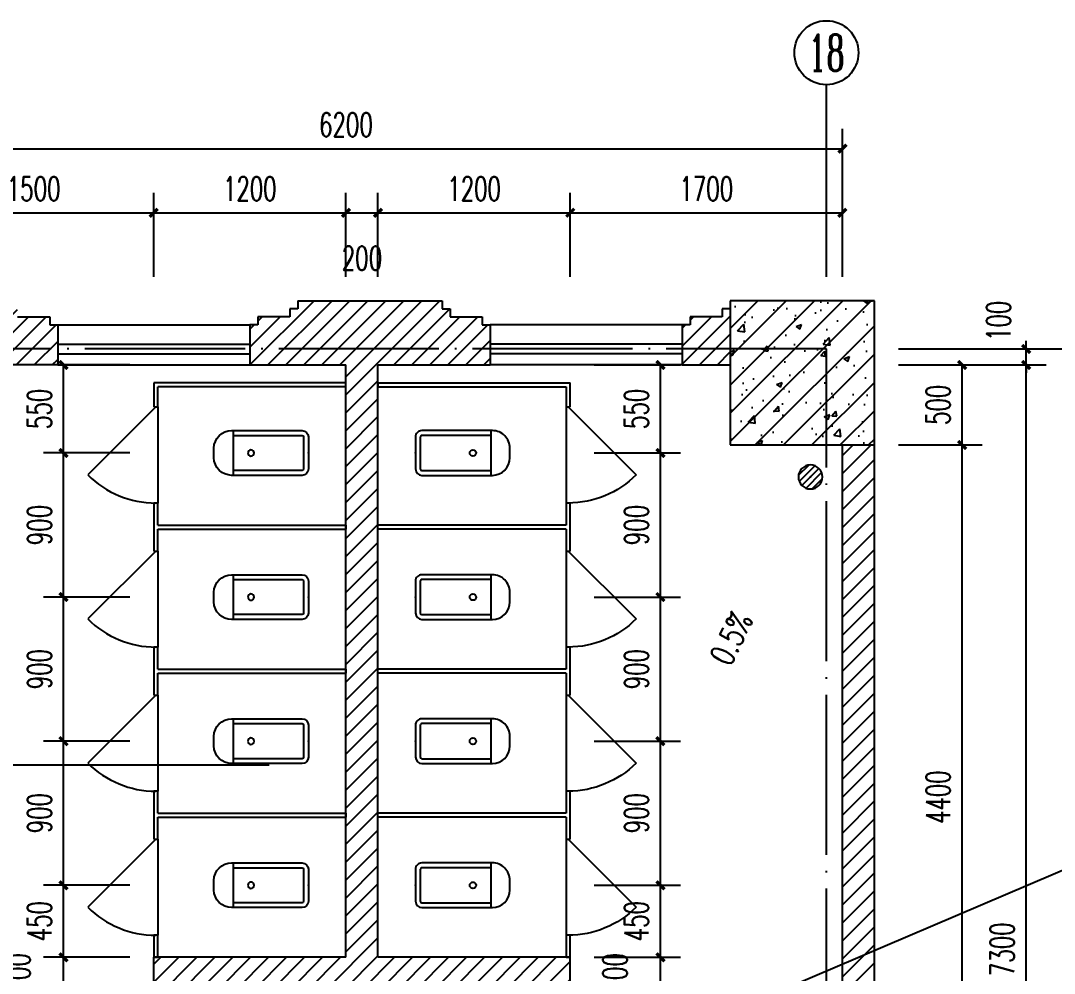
# Model space of a CAD drawing. Extents: x 307762 to 522490, y -326758 to -245675.
# Drawn here: x 342454 to 348908, y -315106 to -309156 of the extents above; entities that cross this region are included whole.
import ezdxf
from ezdxf.enums import TextEntityAlignment as Align

# ---------------------------------------------------------------- set-up
doc = ezdxf.new("R2010")
doc.units = 0
doc.header["$LTSCALE"] = 1000
doc.header["$MEASUREMENT"] = 0
doc.linetypes.add('DOTE', pattern=[2.42, 2, -0.2, 0.02, -0.2])
doc.layers.get('0').update_dxf_attribs({"linetype": 'CONTINUOUS'})
doc.layers.get('Defpoints').update_dxf_attribs({"color": 6, "linetype": 'CONTINUOUS'})
for name, color, linetype in [('A-卫生间', 173, 'CONTINUOUS'), ('A-墙线', 2, 'CONTINUOUS'), ('A-外窗', 145, 'CONTINUOUS'), ('A-洁具', 204, 'CONTINUOUS'), ('A-门', 167, 'CONTINUOUS'), ('AXIS', 3, 'CONTINUOUS'), ('AXIS_TEXT', 7, 'CONTINUOUS'), ('COLUMN', 2, 'CONTINUOUS'), ('DIM_IDEN', 3, 'CONTINUOUS'), ('DIM_SYMB', 3, 'CONTINUOUS'), ('DOTE', 1, 'DOTE'), ('FUR', 173, 'CONTINUOUS'), ('PUB_DIM', 3, 'CONTINUOUS'), ('PUB_HATCH', 250, 'CONTINUOUS'), ('PUB_TEXT', 7, 'CONTINUOUS')]:
    doc.layers.add(name, color=color, linetype=linetype)
doc.styles.add('_TCH_AXIS', font='COMPLEX', dxfattribs={"bigfont": 'GBCBIG'})
doc.styles.add('_TCH_DIM', font='SIMPLEX', dxfattribs={"bigfont": 'GBCBIG'})
doc.styles.add('COMPLEX', font='COMPLEX')
doc.styles.add('DIM_FONT', font='SIMPLEX.shx', dxfattribs={"width": 0.65})
doc.dimstyles.new('DIMN50', dxfattribs={"dimscale": 0.5, "dimtxt": 300, "dimasz": 100, "dimexe": 250, "dimexo": 300, "dimgap": 150, "dimtad": 1, "dimdec": 0, "dimzin": 0, "dimdsep": 46, "dimtxsty": 'DIM_FONT', "dimblk": 'ARCHTICK', "dimcen": 0.09, "dimclrt": 7, "dimazin": 2, "dimtfac": 1, "dimtdec": 0, "dimtix": 1, "dimtmove": 2, "dimatfit": 3, "dimfxl": 0, "dimtolj": 1, "dimtzin": 0, "dimarcsym": 0})

# ---------------------------------------------------------------- blocks, each defined once
blk = doc.blocks.new('_ArchTick')
at = {"color": 0, "linetype": 'ByBlock', "const_width": 0.4}
blk.add_lwpolyline([(-0.5, -0.5), (0.5, 0.5)], dxfattribs=at)
blk = doc.blocks.new('*D326')
at = {"layer": 'AXIS', "color": 0, "lineweight": -2}
for p, q in [((347935, -311305.9), (348457.2, -311305.9)), ((348332.2, -311805.9), (348332.2, -311305.9)), ((347935, -311805.9), (348457.2, -311805.9))]:
    blk.add_line(p, q, dxfattribs=at)
at = {"layer": 'Defpoints', "color": 0}
for p in [(347785, -311305.9), (348332.2, -311305.9), (347785, -311805.9)]:
    blk.add_point(p, dxfattribs=at)
at = {"layer": 'AXIS', "color": 0, "lineweight": -2, "xscale": 50, "yscale": 50, "zscale": 50}
for p, rotation in [((348332.2, -311305.9), 90), ((348332.2, -311805.9), 270)]:
    blk.add_blockref('_ArchTick', p, dxfattribs=dict(at, rotation=rotation))
at = {"layer": 'AXIS', "color": 7, "insert": (348182.2, -311555.9), "char_height": 150, "attachment_point": 5, "rotation": 90, "style": 'DIM_FONT'}
blk.add_mtext('\\A1;500', dxfattribs=at)
blk = doc.blocks.new('*D327')
at = {"layer": 'AXIS', "color": 0, "lineweight": -2}
for p, q in [((347935, -311805.9), (348457.2, -311805.9)), ((348332.2, -316205.9), (348332.2, -311805.9)), ((347935, -316205.9), (348457.2, -316205.9))]:
    blk.add_line(p, q, dxfattribs=at)
at = {"layer": 'Defpoints', "color": 0}
for p in [(347785, -311805.9), (348332.2, -311805.9), (347785, -316205.9)]:
    blk.add_point(p, dxfattribs=at)
at = {"layer": 'AXIS', "color": 0, "lineweight": -2, "xscale": 50, "yscale": 50, "zscale": 50}
for p, rotation in [((348332.2, -311805.9), 90), ((348332.2, -316205.9), 270)]:
    blk.add_blockref('_ArchTick', p, dxfattribs=dict(at, rotation=rotation))
at = {"layer": 'AXIS', "color": 7, "insert": (348182.2, -314005.9), "char_height": 150, "attachment_point": 5, "rotation": 90, "style": 'DIM_FONT'}
blk.add_mtext('\\A1;4400', dxfattribs=at)
blk = doc.blocks.new('*D341')
at = {"layer": 'Defpoints', "color": 0}
for p in [(345885, -315005.9), (346448.6, -315005.9), (345885, -315205.9)]:
    blk.add_point(p, dxfattribs=at)
at = {"layer": 'PUB_DIM', "color": 0, "lineweight": -2}
for p, q in [((346035, -315005.9), (346573.6, -315005.9)), ((346448.6, -315205.9), (346448.6, -315005.9)), ((346035, -315205.9), (346573.6, -315205.9))]:
    blk.add_line(p, q, dxfattribs=at)
at = {"layer": 'PUB_DIM', "color": 0, "lineweight": -2, "xscale": 50, "yscale": 50, "zscale": 50}
for p, rotation in [((346448.6, -315005.9), 90), ((346448.6, -315205.9), 270)]:
    blk.add_blockref('_ArchTick', p, dxfattribs=dict(at, rotation=rotation))
at = {"layer": 'PUB_DIM', "color": 7, "insert": (346164.9, -315105.9), "char_height": 150, "attachment_point": 5, "rotation": 90, "style": 'DIM_FONT'}
blk.add_mtext('\\A1;200', dxfattribs=at)
blk = doc.blocks.new('*D342')
at = {"layer": 'Defpoints', "color": 0}
for p in [(345885, -314555.9), (346448.6, -314555.9), (345885, -315005.9)]:
    blk.add_point(p, dxfattribs=at)
at = {"layer": 'PUB_DIM', "color": 0, "lineweight": -2}
for p, q in [((346035, -314555.9), (346573.6, -314555.9)), ((346448.6, -315005.9), (346448.6, -314555.9)), ((346035, -315005.9), (346573.6, -315005.9))]:
    blk.add_line(p, q, dxfattribs=at)
at = {"layer": 'PUB_DIM', "color": 0, "lineweight": -2, "xscale": 50, "yscale": 50, "zscale": 50}
for p, rotation in [((346448.6, -314555.9), 90), ((346448.6, -315005.9), 270)]:
    blk.add_blockref('_ArchTick', p, dxfattribs=dict(at, rotation=rotation))
at = {"layer": 'PUB_DIM', "color": 7, "insert": (346298.6, -314780.9), "char_height": 150, "attachment_point": 5, "rotation": 90, "style": 'DIM_FONT'}
blk.add_mtext('\\A1;450', dxfattribs=at)
blk = doc.blocks.new('*D343')
at = {"layer": 'Defpoints', "color": 0}
for p in [(345885, -313655.9), (346448.6, -313655.9), (345885, -314555.9)]:
    blk.add_point(p, dxfattribs=at)
at = {"layer": 'PUB_DIM', "color": 0, "lineweight": -2}
for p, q in [((346035, -313655.9), (346573.6, -313655.9)), ((346448.6, -314555.9), (346448.6, -313655.9)), ((346035, -314555.9), (346573.6, -314555.9))]:
    blk.add_line(p, q, dxfattribs=at)
at = {"layer": 'PUB_DIM', "color": 0, "lineweight": -2, "xscale": 50, "yscale": 50, "zscale": 50}
for p, rotation in [((346448.6, -313655.9), 90), ((346448.6, -314555.9), 270)]:
    blk.add_blockref('_ArchTick', p, dxfattribs=dict(at, rotation=rotation))
at = {"layer": 'PUB_DIM', "color": 7, "insert": (346298.6, -314105.9), "char_height": 150, "attachment_point": 5, "rotation": 90, "style": 'DIM_FONT'}
blk.add_mtext('\\A1;900', dxfattribs=at)
blk = doc.blocks.new('*D344')
at = {"layer": 'Defpoints', "color": 0}
for p in [(345885, -312755.9), (346448.6, -312755.9), (345885, -313655.9)]:
    blk.add_point(p, dxfattribs=at)
at = {"layer": 'PUB_DIM', "color": 0, "lineweight": -2}
for p, q in [((346035, -312755.9), (346573.6, -312755.9)), ((346448.6, -313655.9), (346448.6, -312755.9)), ((346035, -313655.9), (346573.6, -313655.9))]:
    blk.add_line(p, q, dxfattribs=at)
at = {"layer": 'PUB_DIM', "color": 0, "lineweight": -2, "xscale": 50, "yscale": 50, "zscale": 50}
for p, rotation in [((346448.6, -312755.9), 90), ((346448.6, -313655.9), 270)]:
    blk.add_blockref('_ArchTick', p, dxfattribs=dict(at, rotation=rotation))
at = {"layer": 'PUB_DIM', "color": 7, "insert": (346298.6, -313205.9), "char_height": 150, "attachment_point": 5, "rotation": 90, "style": 'DIM_FONT'}
blk.add_mtext('\\A1;900', dxfattribs=at)
blk = doc.blocks.new('*D345')
at = {"layer": 'Defpoints', "color": 0}
for p in [(345885, -311855.9), (346448.6, -311855.9), (345885, -312755.9)]:
    blk.add_point(p, dxfattribs=at)
at = {"layer": 'PUB_DIM', "color": 0, "lineweight": -2}
for p, q in [((346035, -311855.9), (346573.6, -311855.9)), ((346448.6, -312755.9), (346448.6, -311855.9)), ((346035, -312755.9), (346573.6, -312755.9))]:
    blk.add_line(p, q, dxfattribs=at)
at = {"layer": 'PUB_DIM', "color": 0, "lineweight": -2, "xscale": 50, "yscale": 50, "zscale": 50}
for p, rotation in [((346448.6, -311855.9), 90), ((346448.6, -312755.9), 270)]:
    blk.add_blockref('_ArchTick', p, dxfattribs=dict(at, rotation=rotation))
at = {"layer": 'PUB_DIM', "color": 7, "insert": (346298.6, -312305.9), "char_height": 150, "attachment_point": 5, "rotation": 90, "style": 'DIM_FONT'}
blk.add_mtext('\\A1;900', dxfattribs=at)
blk = doc.blocks.new('*D346')
at = {"layer": 'Defpoints', "color": 0}
for p in [(345885, -311305.9), (346448.6, -311305.9), (345885, -311855.9)]:
    blk.add_point(p, dxfattribs=at)
at = {"layer": 'PUB_DIM', "color": 0, "lineweight": -2}
for p, q in [((346035, -311305.9), (346573.6, -311305.9)), ((346448.6, -311855.9), (346448.6, -311305.9)), ((346035, -311855.9), (346573.6, -311855.9))]:
    blk.add_line(p, q, dxfattribs=at)
at = {"layer": 'PUB_DIM', "color": 0, "lineweight": -2, "xscale": 50, "yscale": 50, "zscale": 50}
for p, rotation in [((346448.6, -311305.9), 90), ((346448.6, -311855.9), 270)]:
    blk.add_blockref('_ArchTick', p, dxfattribs=dict(at, rotation=rotation))
at = {"layer": 'PUB_DIM', "color": 7, "insert": (346298.6, -311580.9), "char_height": 150, "attachment_point": 5, "rotation": 90, "style": 'DIM_FONT'}
blk.add_mtext('\\A1;550', dxfattribs=at)
blk = doc.blocks.new('*D420')
at = {"layer": 'Defpoints', "color": 0}
for p in [(342721.3, -315005.9), (343285, -315005.9), (343285, -315205.9)]:
    blk.add_point(p, dxfattribs=at)
at = {"layer": 'PUB_DIM', "color": 0, "lineweight": -2}
for p, q in [((343135, -315005.9), (342596.3, -315005.9)), ((342721.3, -315205.9), (342721.3, -315005.9)), ((343135, -315205.9), (342596.3, -315205.9))]:
    blk.add_line(p, q, dxfattribs=at)
at = {"layer": 'PUB_DIM', "color": 0, "lineweight": -2, "xscale": 50, "yscale": 50, "zscale": 50}
for p, rotation in [((342721.3, -315005.9), 90), ((342721.3, -315205.9), 270)]:
    blk.add_blockref('_ArchTick', p, dxfattribs=dict(at, rotation=rotation))
at = {"layer": 'PUB_DIM', "color": 7, "insert": (342437.6, -315105.9), "char_height": 150, "attachment_point": 5, "rotation": 90, "style": 'DIM_FONT'}
blk.add_mtext('\\A1;200', dxfattribs=at)
blk = doc.blocks.new('*D421')
at = {"layer": 'Defpoints', "color": 0}
for p in [(342721.3, -314555.9), (343285, -314555.9), (343285, -315005.9)]:
    blk.add_point(p, dxfattribs=at)
at = {"layer": 'PUB_DIM', "color": 0, "lineweight": -2}
for p, q in [((343135, -314555.9), (342596.3, -314555.9)), ((342721.3, -315005.9), (342721.3, -314555.9)), ((343135, -315005.9), (342596.3, -315005.9))]:
    blk.add_line(p, q, dxfattribs=at)
at = {"layer": 'PUB_DIM', "color": 0, "lineweight": -2, "xscale": 50, "yscale": 50, "zscale": 50}
for p, rotation in [((342721.3, -314555.9), 90), ((342721.3, -315005.9), 270)]:
    blk.add_blockref('_ArchTick', p, dxfattribs=dict(at, rotation=rotation))
at = {"layer": 'PUB_DIM', "color": 7, "insert": (342571.3, -314780.9), "char_height": 150, "attachment_point": 5, "rotation": 90, "style": 'DIM_FONT'}
blk.add_mtext('\\A1;450', dxfattribs=at)
blk = doc.blocks.new('*D422')
at = {"layer": 'Defpoints', "color": 0}
for p in [(342721.3, -313655.9), (343285, -313655.9), (343285, -314555.9)]:
    blk.add_point(p, dxfattribs=at)
at = {"layer": 'PUB_DIM', "color": 0, "lineweight": -2}
for p, q in [((343135, -313655.9), (342596.3, -313655.9)), ((342721.3, -314555.9), (342721.3, -313655.9)), ((343135, -314555.9), (342596.3, -314555.9))]:
    blk.add_line(p, q, dxfattribs=at)
at = {"layer": 'PUB_DIM', "color": 0, "lineweight": -2, "xscale": 50, "yscale": 50, "zscale": 50}
for p, rotation in [((342721.3, -313655.9), 90), ((342721.3, -314555.9), 270)]:
    blk.add_blockref('_ArchTick', p, dxfattribs=dict(at, rotation=rotation))
at = {"layer": 'PUB_DIM', "color": 7, "insert": (342571.3, -314105.9), "char_height": 150, "attachment_point": 5, "rotation": 90, "style": 'DIM_FONT'}
blk.add_mtext('\\A1;900', dxfattribs=at)
blk = doc.blocks.new('*D423')
at = {"layer": 'Defpoints', "color": 0}
for p in [(342721.3, -312755.9), (343285, -312755.9), (343285, -313655.9)]:
    blk.add_point(p, dxfattribs=at)
at = {"layer": 'PUB_DIM', "color": 0, "lineweight": -2}
for p, q in [((343135, -312755.9), (342596.3, -312755.9)), ((342721.3, -313655.9), (342721.3, -312755.9)), ((343135, -313655.9), (342596.3, -313655.9))]:
    blk.add_line(p, q, dxfattribs=at)
at = {"layer": 'PUB_DIM', "color": 0, "lineweight": -2, "xscale": 50, "yscale": 50, "zscale": 50}
for p, rotation in [((342721.3, -312755.9), 90), ((342721.3, -313655.9), 270)]:
    blk.add_blockref('_ArchTick', p, dxfattribs=dict(at, rotation=rotation))
at = {"layer": 'PUB_DIM', "color": 7, "insert": (342571.3, -313205.9), "char_height": 150, "attachment_point": 5, "rotation": 90, "style": 'DIM_FONT'}
blk.add_mtext('\\A1;900', dxfattribs=at)
blk = doc.blocks.new('*D424')
at = {"layer": 'Defpoints', "color": 0}
for p in [(342721.3, -311855.9), (343285, -311855.9), (343285, -312755.9)]:
    blk.add_point(p, dxfattribs=at)
at = {"layer": 'PUB_DIM', "color": 0, "lineweight": -2}
for p, q in [((343135, -311855.9), (342596.3, -311855.9)), ((342721.3, -312755.9), (342721.3, -311855.9)), ((343135, -312755.9), (342596.3, -312755.9))]:
    blk.add_line(p, q, dxfattribs=at)
at = {"layer": 'PUB_DIM', "color": 0, "lineweight": -2, "xscale": 50, "yscale": 50, "zscale": 50}
for p, rotation in [((342721.3, -311855.9), 90), ((342721.3, -312755.9), 270)]:
    blk.add_blockref('_ArchTick', p, dxfattribs=dict(at, rotation=rotation))
at = {"layer": 'PUB_DIM', "color": 7, "insert": (342571.3, -312305.9), "char_height": 150, "attachment_point": 5, "rotation": 90, "style": 'DIM_FONT'}
blk.add_mtext('\\A1;900', dxfattribs=at)
blk = doc.blocks.new('*D425')
at = {"layer": 'Defpoints', "color": 0}
for p in [(342721.3, -311305.9), (343285, -311305.9), (343285, -311855.9)]:
    blk.add_point(p, dxfattribs=at)
at = {"layer": 'PUB_DIM', "color": 0, "lineweight": -2}
for p, q in [((343135, -311305.9), (342596.3, -311305.9)), ((342721.3, -311855.9), (342721.3, -311305.9)), ((343135, -311855.9), (342596.3, -311855.9))]:
    blk.add_line(p, q, dxfattribs=at)
at = {"layer": 'PUB_DIM', "color": 0, "lineweight": -2, "xscale": 50, "yscale": 50, "zscale": 50}
for p, rotation in [((342721.3, -311305.9), 90), ((342721.3, -311855.9), 270)]:
    blk.add_blockref('_ArchTick', p, dxfattribs=dict(at, rotation=rotation))
at = {"layer": 'PUB_DIM', "color": 7, "insert": (342571.3, -311580.9), "char_height": 150, "attachment_point": 5, "rotation": 90, "style": 'DIM_FONT'}
blk.add_mtext('\\A1;550', dxfattribs=at)
blk = doc.blocks.new('*D426')
at = {"layer": 'AXIS', "color": 0, "lineweight": -2}
for p, q in [((347935, -311205.9), (348857.2, -311205.9)), ((348732.2, -311205.9), (348732.2, -311155.9)), ((348732.2, -311305.9), (348732.2, -311205.9)), ((347935, -311305.9), (348857.2, -311305.9)), ((348732.2, -311305.9), (348732.2, -311355.9))]:
    blk.add_line(p, q, dxfattribs=at)
at = {"layer": 'Defpoints', "color": 0}
for p in [(347785, -311205.9), (348732.2, -311205.9), (347785, -311305.9)]:
    blk.add_point(p, dxfattribs=at)
at = {"layer": 'AXIS', "color": 0, "lineweight": -2, "xscale": 50, "yscale": 50, "zscale": 50}
for p, rotation in [((348732.2, -311205.9), 270), ((348732.2, -311305.9), 90)]:
    blk.add_blockref('_ArchTick', p, dxfattribs=dict(at, rotation=rotation))
at = {"layer": 'AXIS', "color": 7, "insert": (348559.7, -311030.9), "char_height": 150, "attachment_point": 5, "rotation": 90, "style": 'DIM_FONT'}
blk.add_mtext('\\A1;100', dxfattribs=at)
blk = doc.blocks.new('*D427')
at = {"layer": 'AXIS', "color": 0, "lineweight": -2}
for p, q in [((347935, -311305.9), (348857.2, -311305.9)), ((348732.2, -318605.9), (348732.2, -311305.9)), ((347935, -318605.9), (348857.2, -318605.9))]:
    blk.add_line(p, q, dxfattribs=at)
at = {"layer": 'Defpoints', "color": 0}
for p in [(347785, -311305.9), (348732.2, -311305.9), (347785, -318605.9)]:
    blk.add_point(p, dxfattribs=at)
at = {"layer": 'AXIS', "color": 0, "lineweight": -2, "xscale": 50, "yscale": 50, "zscale": 50}
for p, rotation in [((348732.2, -311305.9), 90), ((348732.2, -318605.9), 270)]:
    blk.add_blockref('_ArchTick', p, dxfattribs=dict(at, rotation=rotation))
at = {"layer": 'AXIS', "color": 7, "insert": (348582.2, -314955.9), "char_height": 150, "attachment_point": 5, "rotation": 90, "style": 'DIM_FONT'}
blk.add_mtext('\\A1;7300', dxfattribs=at)
blk = doc.blocks.new('*D430')
at = {"layer": 'AXIS', "color": 0, "lineweight": -2}
for p, q in [((341785, -310755.9), (341785, -310230.9)), ((343285, -310755.9), (343285, -310230.9)), ((341785, -310355.9), (343285, -310355.9))]:
    blk.add_line(p, q, dxfattribs=at)
at = {"layer": 'Defpoints', "color": 0}
for p in [(343285, -310355.9), (341785, -310905.9), (343285, -310905.9)]:
    blk.add_point(p, dxfattribs=at)
at = {"layer": 'AXIS', "color": 0, "lineweight": -2, "xscale": 50, "yscale": 50, "zscale": 50, "rotation": 180}
blk.add_blockref('_ArchTick', (341785, -310355.9), dxfattribs=at)
at = {"layer": 'AXIS', "color": 0, "lineweight": -2, "xscale": 50, "yscale": 50, "zscale": 50}
blk.add_blockref('_ArchTick', (343285, -310355.9), dxfattribs=at)
at = {"layer": 'AXIS', "color": 7, "insert": (342535, -310205.9), "char_height": 150, "attachment_point": 5, "style": 'DIM_FONT'}
blk.add_mtext('\\A1;1500', dxfattribs=at)
blk = doc.blocks.new('*D431')
at = {"layer": 'AXIS', "color": 0, "lineweight": -2}
for p, q in [((343285, -310755.9), (343285, -310230.9)), ((344485, -310755.9), (344485, -310230.9)), ((343285, -310355.9), (344485, -310355.9))]:
    blk.add_line(p, q, dxfattribs=at)
at = {"layer": 'Defpoints', "color": 0}
for p in [(344485, -310355.9), (343285, -310905.9), (344485, -310905.9)]:
    blk.add_point(p, dxfattribs=at)
at = {"layer": 'AXIS', "color": 0, "lineweight": -2, "xscale": 50, "yscale": 50, "zscale": 50, "rotation": 180}
blk.add_blockref('_ArchTick', (343285, -310355.9), dxfattribs=at)
at = {"layer": 'AXIS', "color": 0, "lineweight": -2, "xscale": 50, "yscale": 50, "zscale": 50}
blk.add_blockref('_ArchTick', (344485, -310355.9), dxfattribs=at)
at = {"layer": 'AXIS', "color": 7, "insert": (343885, -310205.9), "char_height": 150, "attachment_point": 5, "style": 'DIM_FONT'}
blk.add_mtext('\\A1;1200', dxfattribs=at)
blk = doc.blocks.new('*D432')
at = {"layer": 'AXIS', "color": 0, "lineweight": -2}
for p, q in [((344485, -310755.9), (344485, -310230.9)), ((344685, -310755.9), (344685, -310230.9)), ((344485, -310355.9), (344685, -310355.9))]:
    blk.add_line(p, q, dxfattribs=at)
at = {"layer": 'Defpoints', "color": 0}
for p in [(344685, -310355.9), (344485, -310905.9), (344685, -310905.9)]:
    blk.add_point(p, dxfattribs=at)
at = {"layer": 'AXIS', "color": 0, "lineweight": -2, "xscale": 50, "yscale": 50, "zscale": 50, "rotation": 180}
blk.add_blockref('_ArchTick', (344485, -310355.9), dxfattribs=at)
at = {"layer": 'AXIS', "color": 0, "lineweight": -2, "xscale": 50, "yscale": 50, "zscale": 50}
blk.add_blockref('_ArchTick', (344685, -310355.9), dxfattribs=at)
at = {"layer": 'AXIS', "color": 7, "insert": (344585, -310639.6), "char_height": 150, "attachment_point": 5, "style": 'DIM_FONT'}
blk.add_mtext('\\A1;200', dxfattribs=at)
blk = doc.blocks.new('*D433')
at = {"layer": 'AXIS', "color": 0, "lineweight": -2}
for p, q in [((344685, -310755.9), (344685, -310230.9)), ((345885, -310755.9), (345885, -310230.9)), ((344685, -310355.9), (345885, -310355.9))]:
    blk.add_line(p, q, dxfattribs=at)
at = {"layer": 'Defpoints', "color": 0}
for p in [(345885, -310355.9), (344685, -310905.9), (345885, -310905.9)]:
    blk.add_point(p, dxfattribs=at)
at = {"layer": 'AXIS', "color": 0, "lineweight": -2, "xscale": 50, "yscale": 50, "zscale": 50, "rotation": 180}
blk.add_blockref('_ArchTick', (344685, -310355.9), dxfattribs=at)
at = {"layer": 'AXIS', "color": 0, "lineweight": -2, "xscale": 50, "yscale": 50, "zscale": 50}
blk.add_blockref('_ArchTick', (345885, -310355.9), dxfattribs=at)
at = {"layer": 'AXIS', "color": 7, "insert": (345285, -310205.9), "char_height": 150, "attachment_point": 5, "style": 'DIM_FONT'}
blk.add_mtext('\\A1;1200', dxfattribs=at)
blk = doc.blocks.new('*D434')
at = {"layer": 'AXIS', "color": 0, "lineweight": -2}
for p, q in [((345885, -310755.9), (345885, -310230.9)), ((347585, -310755.9), (347585, -310230.9)), ((345885, -310355.9), (347585, -310355.9))]:
    blk.add_line(p, q, dxfattribs=at)
at = {"layer": 'Defpoints', "color": 0}
for p in [(347585, -310355.9), (345885, -310905.9), (347585, -310905.9)]:
    blk.add_point(p, dxfattribs=at)
at = {"layer": 'AXIS', "color": 0, "lineweight": -2, "xscale": 50, "yscale": 50, "zscale": 50, "rotation": 180}
blk.add_blockref('_ArchTick', (345885, -310355.9), dxfattribs=at)
at = {"layer": 'AXIS', "color": 0, "lineweight": -2, "xscale": 50, "yscale": 50, "zscale": 50}
blk.add_blockref('_ArchTick', (347585, -310355.9), dxfattribs=at)
at = {"layer": 'AXIS', "color": 7, "insert": (346735, -310205.9), "char_height": 150, "attachment_point": 5, "style": 'DIM_FONT'}
blk.add_mtext('\\A1;1700', dxfattribs=at)
blk = doc.blocks.new('*D435')
at = {"layer": 'AXIS', "color": 0, "lineweight": -2}
for p, q in [((341385, -310755.9), (341385, -309830.9)), ((347585, -310755.9), (347585, -309830.9)), ((341385, -309955.9), (347585, -309955.9))]:
    blk.add_line(p, q, dxfattribs=at)
at = {"layer": 'Defpoints', "color": 0}
for p in [(347585, -309955.9), (341385, -310905.9), (347585, -310905.9)]:
    blk.add_point(p, dxfattribs=at)
at = {"layer": 'AXIS', "color": 0, "lineweight": -2, "xscale": 50, "yscale": 50, "zscale": 50, "rotation": 180}
blk.add_blockref('_ArchTick', (341385, -309955.9), dxfattribs=at)
at = {"layer": 'AXIS', "color": 0, "lineweight": -2, "xscale": 50, "yscale": 50, "zscale": 50}
blk.add_blockref('_ArchTick', (347585, -309955.9), dxfattribs=at)
at = {"layer": 'AXIS', "color": 7, "insert": (344485, -309805.9), "char_height": 150, "attachment_point": 5, "style": 'DIM_FONT'}
blk.add_mtext('\\A1;6200', dxfattribs=at)
blk = doc.blocks.new('$lvtry$00000200')
at = {"layer": 'FUR'}
for p, q in [((-139.8, -40, 0), (-139.8, -479.7, 0)), ((-109.8, -40, 0), (-109.8, -469.7, 0)), ((99.8, 0, 0), (-99.8, 0, 0)), ((99.8, -30, 0), (-99.8, -30, 0)), ((109.8, -469.7, 0), (109.8, -40, 0)), ((139.8, -479.7, 0), (139.8, -40, 0)), ((139.8, -469.7, 0), (-139.8, -469.7, 0)), ((-29.8, -589.7, 0), (29.8, -589.7, 0))]:
    blk.add_line(p, q, dxfattribs=at)
blk.add_circle((0, -358.6, 0), 20, dxfattribs=at)
for centre, radius, start, end in [((-99.8, -40, 0), 40, 90, 180), ((-99.8, -40, 0), 10, 90, 180), ((99.8, -40, 0), 40, 0, 90), ((99.8, -40, 0), 10, 0, 90), ((-29.8, -479.7, 0), 110, 180, 270), ((29.8, -479.7, 0), 110, 270, 0)]:
    blk.add_arc(centre, radius, start, end, dxfattribs=at)
blk.add_point((0, 0), dxfattribs=at)
blk = doc.blocks.new('$DorLib2D$00000114')
at = {"color": 0}
blk.add_line((0.5, 0), (-0.207, 0.707), dxfattribs=at)
blk.add_arc((0.5, 0), 1, 135, 180, dxfattribs=at)
blk = doc.blocks.new('_AXISO')
blk.add_circle((0, 0), 0.5)
at = {"layer": 'AXIS_TEXT', "style": 'COMPLEX', "width": 1.041667}
blk.add_attdef('A', text='', height=0.56, dxfattribs=at).set_placement((-0.25, -0.28), (0.25, -0.28), align=Align.FIT)
blk = doc.blocks.new('$lvtry$00000171')
for p, q in [((-74.2, 10.6), (-10.6, 74.2)), ((-69.8, -27.4), (27.4, 69.8)), ((-53, -53), (53, 53)), ((-27.4, -69.8), (69.8, 27.4)), ((10.6, -74.2), (74.2, -10.6))]:
    blk.add_line(p, q)
blk.add_circle((0, 0), 75)
blk.add_point((0, 0))

msp = doc.modelspace()

# ---------------------------------------------------------------- hatches: boundary and pattern name
at = {"layer": 'PUB_HATCH'}
h = msp.add_hatch(dxfattribs=at)
h.set_pattern_fill('ANSI31', color=256, scale=50, style=0)
h.set_pattern_definition([(45, (332561.53, -270656.76), (-56.1266, 56.1266), [])])
h.paths.add_polyline_path([(344285, -317205.9), (343985, -317205.9), (343985, -317405.9), (344285, -317405.9)], flags=17)
h.paths.add_polyline_path([(346885, -319305.9), (346785, -319305.9), (346785, -319505.9), (346885, -319505.9)])
h.paths.add_polyline_path([(341385, -311805.9), (341185, -311805.9), (341185, -318605.9), (341385, -318605.9), (341385, -316805.9), (341885, -316805.9), (341885, -316705.9), (341385, -316705.9)])
h.paths.add_polyline_path([(347785, -311805.9), (347585, -311805.9), (347585, -316705.9), (347085, -316705.9), (347085, -316805.9), (347585, -316805.9), (347585, -318605.9), (347785, -318605.9)])
h.paths.add_polyline_path([(346885, -318605.9), (345485, -318605.9), (345485, -318505.9), (345385, -318505.9), (345285, -318505.9), (345285, -319505.9), (345785, -319505.9), (345785, -319305.9), (345485, -319305.9), (345485, -318705.9), (346885, -318705.9)])
h.paths.add_polyline_path([(343785, -318505.9), (343585, -318505.9), (343585, -318605.9), (342085, -318605.9), (342085, -318705.9), (343585, -318705.9), (343585, -319305.9), (342085, -319305.9), (342085, -319505.9), (343785, -319505.9)])
h.paths.add_polyline_path([(342685, -311055.9), (342635, -311055.9), (342635, -311005.9), (342435, -311005.9), (342435, -310955.9), (342385, -310955.9), (342385, -310905.9), (342085, -310905.9), (342085, -311305.9), (342685, -311305.9)])
h.paths.add_polyline_path([(346885, -310955.9), (346835, -310955.9), (346835, -311005.9), (346635, -311005.9), (346635, -311055.9), (346585, -311055.9), (346585, -311305.9), (346885, -311305.9)])
h.paths.add_polyline_path([(345265, -317355.9), (345265, -317405.9), (345285, -317405.9), (345285, -317505.9), (345485, -317505.9), (345485, -317405.9), (345885, -317405.9), (345885, -315005.9), (344685, -315005.9), (344685, -311305.9), (345385, -311305.9), (345385, -311055.9), (345335, -311055.9), (345335, -311005.9), (345135, -311005.9), (345135, -310955.9), (345085, -310955.9), (345085, -310905.9), (344185, -310905.9), (344185, -310955.9), (344135, -310955.9), (344135, -311005.9), (343935, -311005.9), (343935, -311055.9), (343885, -311055.9), (343885, -311305.9), (344485, -311305.9), (344485, -315005.9), (343285, -315005.9), (343285, -317405.9), (343585, -317405.9), (343585, -317505.9), (343785, -317505.9), (343785, -317405.9), (343985, -317405.9), (343985, -317205.9), (343485, -317205.9), (343485, -315205.9), (345685, -315205.9), (345685, -317205.9), (345285, -317205.9), (345285, -317305.9), (345235, -317305.9), (345235, -317335.9), (345255, -317335.9), (345255, -317355.9)])
h = msp.add_hatch(dxfattribs=at)
h.set_pattern_fill('钢筋混凝土', color=256, scale=50, style=0)
h.set_pattern_definition([(45, (0, 0), (-88.388348, 88.388348), []), (50, (0, 0), (358.6301, -31.37607), [37.5, -412.5]), (355, (0, 0), (-69.37567, 376.09607), [30, -330]), (100.4514, (29.9, -2.6), (289.2547, 344.71977), [31.8701, -350.57106]), (46.1842, (0, 100), (533.62052, -82.7595), [56.25, -618.75]), (96.6356, (44.47, 93.1), (467.33135, 487.05894), [47.80514, -525.8565]), (351.1842, (0, 100), (467.331, 487.0593), [45, -495]), (21, (50, 75), (298.45353, -201.30945), [37.5, -412.5]), (326, (50, 75), (121.65767, 362.57502), [30, -330]), (71.4514, (74.87, 58.22), (420.11131, 161.26525), [31.8701, -350.57106]), (37.5, (0, 0), (6.079928, 166.446927), [0, -326, 0, -335, 0, -331.25]), (7.5, (0, 0), (131.53477, 197.205856), [0, -191, 0, -318.5, 0, -126.25]), (327.5, (-111.5, 0), (266.91122, -11.277436), [0, -125, 0, -390, 0, -517.5]), (317.5, (-161.5, 0), (291.59308, 50.05249), [0, -162.5, 0, -259, 0, -367.5])])
h.paths.add_polyline_path([(347785, -311805.9), (347785, -310905.9), (346885, -310905.9), (346885, -311805.9)])

# ---------------------------------------------------------------- linework, layer by layer
at = {"layer": 'A-卫生间'}
for p, q in [((344485, -311418.4), (343285, -311418.4)), ((343285, -311418.4), (343285, -311568.4)), ((344485, -311443.4), (343310, -311443.4)), ((343310, -311568.4), (343310, -311443.4)), ((344485, -311443.4), (344485, -311418.4)), ((344685, -311418.4), (345885, -311418.4)), ((344685, -311418.4), (344685, -311443.4)), ((344685, -311443.4), (345860, -311443.4)), ((345860, -311443.4), (345860, -311568.4)), ((345885, -311568.4), (345885, -311418.4)), ((343285, -311568.4), (343310, -311568.4)), ((345860, -311568.4), (345885, -311568.4)), ((343310, -312168.4), (343285, -312168.4)), ((343285, -312168.4), (343285, -312305.9)), ((343310, -312305.9), (343310, -312168.4)), ((345885, -312168.4), (345860, -312168.4)), ((345860, -312168.4), (345860, -312305.9)), ((345885, -312305.9), (345885, -312168.4)), ((343285, -312305.9), (343285, -312468.4)), ((343310, -312305.9), (344485, -312305.9)), ((344485, -312305.9), (344485, -312330.9)), ((345860, -312305.9), (344685, -312305.9)), ((344685, -312330.9), (344685, -312305.9)), ((345885, -312468.4), (345885, -312305.9)), ((343310, -312330.9), (344485, -312330.9)), ((343310, -312468.4), (343310, -312330.9)), ((345860, -312330.9), (344685, -312330.9)), ((345860, -312330.9), (345860, -312468.4)), ((343285, -312468.4), (343310, -312468.4)), ((345860, -312468.4), (345885, -312468.4)), ((343310, -313068.4), (343285, -313068.4)), ((343285, -313068.4), (343285, -313205.9)), ((343310, -313205.9), (343310, -313068.4)), ((345885, -313068.4), (345860, -313068.4)), ((345860, -313068.4), (345860, -313205.9)), ((345885, -313205.9), (345885, -313068.4)), ((343285, -313205.9), (343285, -313368.4)), ((343310, -313205.9), (344485, -313205.9)), ((344485, -313205.9), (344485, -313230.9)), ((345860, -313205.9), (344685, -313205.9)), ((344685, -313230.9), (344685, -313205.9)), ((345885, -313368.4), (345885, -313205.9)), ((343310, -313230.9), (344485, -313230.9)), ((343310, -313368.4), (343310, -313230.9)), ((345860, -313230.9), (344685, -313230.9)), ((345860, -313230.9), (345860, -313368.4)), ((343285, -313368.4), (343310, -313368.4)), ((345860, -313368.4), (345885, -313368.4)), ((343310, -313968.4), (343285, -313968.4)), ((343285, -313968.4), (343285, -314105.9)), ((343310, -314105.9), (343310, -313968.4)), ((345885, -313968.4), (345860, -313968.4)), ((345860, -313968.4), (345860, -314105.9)), ((345885, -314105.9), (345885, -313968.4)), ((343285, -314105.9), (343285, -314268.4)), ((343310, -314105.9), (344485, -314105.9)), ((344485, -314105.9), (344485, -314130.9)), ((345860, -314105.9), (344685, -314105.9)), ((344685, -314130.9), (344685, -314105.9)), ((345885, -314268.4), (345885, -314105.9)), ((343310, -314130.9), (344485, -314130.9)), ((343310, -314268.4), (343310, -314130.9)), ((345860, -314130.9), (344685, -314130.9)), ((345860, -314130.9), (345860, -314268.4)), ((343285, -314268.4), (343310, -314268.4)), ((345860, -314268.4), (345885, -314268.4)), ((343310, -314868.4), (343285, -314868.4)), ((343285, -314868.4), (343285, -315005.9)), ((343310, -315005.9), (343310, -314868.4)), ((345885, -314868.4), (345860, -314868.4)), ((345860, -314868.4), (345860, -315005.9)), ((345885, -315005.9), (345885, -314868.4)), ((343285, -315005.9), (343310, -315005.9)), ((345860, -315005.9), (345885, -315005.9))]:
    msp.add_line(p, q, dxfattribs=at)
at = {"layer": 'A-墙线'}
for p, q in [((344135, -310955.9), (344135, -311005.9)), ((344185, -310955.9), (344135, -310955.9)), ((344185, -310905.9), (345085, -310905.9)), ((344185, -310905.9), (344185, -310955.9)), ((345085, -310905.9), (345085, -310955.9)), ((345085, -310955.9), (345135, -310955.9)), ((345135, -310955.9), (345135, -311005.9)), ((346835, -310955.9), (346835, -311005.9)), ((346885, -310955.9), (346835, -310955.9)), ((342435, -311005.9), (342635, -311005.9)), ((342635, -311005.9), (342635, -311055.9)), ((343935, -311005.9), (343935, -311055.9)), ((344135, -311005.9), (343935, -311005.9)), ((345135, -311005.9), (345335, -311005.9)), ((345335, -311005.9), (345335, -311055.9)), ((346635, -311005.9), (346635, -311055.9)), ((346835, -311005.9), (346635, -311005.9)), ((342635, -311055.9), (342685, -311055.9)), ((342685, -311055.9), (342685, -311305.9)), ((343935, -311055.9), (343885, -311055.9)), ((343885, -311055.9), (343885, -311305.9)), ((345335, -311055.9), (345385, -311055.9)), ((345385, -311055.9), (345385, -311305.9)), ((346635, -311055.9), (346585, -311055.9)), ((346585, -311055.9), (346585, -311305.9)), ((342685, -311305.9), (342085, -311305.9)), ((343885, -311305.9), (344485, -311305.9)), ((344485, -315005.9), (344485, -311305.9)), ((344685, -315005.9), (344685, -311305.9)), ((344685, -311305.9), (345385, -311305.9)), ((346585, -311305.9), (346885, -311305.9)), ((347585, -316705.9), (347585, -311805.9)), ((347785, -318905.9), (347785, -311805.9)), ((344485, -315005.9), (343285, -315005.9)), ((343285, -317405.9), (343285, -315005.9)), ((345885, -315005.9), (344685, -315005.9)), ((345885, -317405.9), (345885, -315005.9))]:
    msp.add_line(p, q, dxfattribs=at)
at = {"layer": 'A-外窗'}
for p, q in [((342685, -311055.9), (343885, -311055.9)), ((346585, -311055.9), (345385, -311055.9)), ((342685, -311175.9), (343885, -311175.9)), ((346585, -311175.9), (345385, -311175.9)), ((342685, -311235.9), (343885, -311235.9)), ((346585, -311235.9), (345385, -311235.9)), ((342685, -311305.9), (343885, -311305.9)), ((346585, -311305.9), (345385, -311305.9))]:
    msp.add_line(p, q, dxfattribs=at)
at = {"layer": 'A-门'}
for p, q in [((343310, -311568.4), (343310, -312168.4)), ((345860, -311568.4), (345860, -312168.4)), ((343310, -312468.4), (343310, -313068.4)), ((345860, -312468.4), (345860, -313068.4)), ((343310, -313368.4), (343310, -313968.4)), ((345860, -313368.4), (345860, -313968.4)), ((343310, -314268.4), (343310, -314868.4)), ((345860, -314268.4), (345860, -314868.4))]:
    msp.add_line(p, q, dxfattribs=at)
at = {"layer": 'AXIS'}
for p, q in [((347485, -310755.9), (347485, -309555.9)), ((347935, -311205.9), (349132.2, -311205.9))]:
    msp.add_line(p, q, dxfattribs=at)
at = {"layer": 'COLUMN'}
for p, q in [((347785, -310905.9), (346885, -310905.9)), ((346885, -310905.9), (346885, -311805.9)), ((347785, -311805.9), (347785, -310905.9)), ((346885, -311805.9), (347785, -311805.9))]:
    msp.add_line(p, q, dxfattribs=at)
at = {"layer": 'DIM_IDEN'}
for p, q in [((344006.3, -313805.5), (340237, -313805.5)), ((344701.6, -316278.1), (349056.3, -314418.9))]:
    msp.add_line(p, q, dxfattribs=at)
msp.add_circle((344006.3, -313805.5), 0, dxfattribs=at)
at = {"layer": 'DIM_SYMB'}
msp.add_lwpolyline([(346817.1, -313452.3, 0, 0, 0), (347126.3, -312810.7, 40, 0, 0), (347191.4, -312675.6, 0, 0, 0)], format="xyseb", dxfattribs=at)
at = {"layer": 'DOTE', "ltscale": 0.5}
for p, q in [((347485, -311205.9), (341485, -311205.9)), ((347485, -319205.9), (347485, -311205.9))]:
    msp.add_line(p, q, dxfattribs=at)

# ---------------------------------------------------------------- block references
at = {"layer": 'A-卫生间', "yscale": -0.9999999999999998, "rotation": 90.00000000106468}
for p in [(344250.6, -311855.9, 0), (344250.6, -312755.9, 0), (344250.6, -313655.9, 0), (344250.6, -314555.9, 0)]:
    msp.add_blockref('$lvtry$00000200', p, dxfattribs=at)
at = {"layer": 'A-卫生间', "rotation": 89.99999999893534}
for p in [(344919.3, -311855.9, 0), (344919.3, -312755.9, 0), (344919.3, -313655.9, 0), (344919.3, -314555.9, 0)]:
    msp.add_blockref('$lvtry$00000200', p, dxfattribs=at)
at = {"layer": 'A-洁具', "yscale": -1, "rotation": 90.00000000000001}
msp.add_blockref('$lvtry$00000171', (347385, -312005.9), dxfattribs=at)
at = {"layer": 'A-门', "xscale": -600, "zscale": 25, "rotation": 270}
for p, yscale in [((343297.5, -311868.4), -600), ((345872.5, -311868.4), 600), ((343297.5, -312768.4), -600), ((345872.5, -312768.4), 600), ((343297.5, -313668.4), -600), ((345872.5, -313668.4), 600), ((343297.5, -314568.4), -600), ((345872.5, -314568.4), 600)]:
    msp.add_blockref('$DorLib2D$00000114', p, dxfattribs=dict(at, yscale=yscale))
at = {"layer": 'AXIS'}
ref = msp.add_blockref('_AXISO', (347485, -309355.9), dxfattribs=dict(at, xscale=400, yscale=400, zscale=400))
ref.add_attrib('A', '18', dxfattribs={"layer": 'AXIS_TEXT', "height": 226.27, "style": '_TCH_AXIS', "width": 0.724138}).set_placement((347371.8, -309469), (347598.1, -309469), align=Align.FIT)

# ---------------------------------------------------------------- texts
at = {"layer": 'PUB_TEXT', "style": '_TCH_DIM', "width": 0.705882}
msp.add_text('0.5%%%', height=148.75, rotation=64.26753, dxfattribs=at).set_placement((346885.4, -313195.4))

# ---------------------------------------------------------------- dimensions: what is measured, and where the dimension line sits
at = {"layer": 'AXIS'}
for p1, p2, distance, picture, middle in [((341385, -310905.9), (347585, -310905.9), 950, '*D435', (344485, -309805.9)), ((341785, -310905.9), (343285, -310905.9), 550, '*D430', (342535, -310205.9)), ((343285, -310905.9), (344485, -310905.9), 550, '*D431', (343885, -310205.9)), ((344685, -310905.9), (345885, -310905.9), 550, '*D433', (345285, -310205.9)), ((345885, -310905.9), (347585, -310905.9), 550, '*D434', (346735, -310205.9)), ((347785, -311805.9), (347785, -311305.9), -547.2, '*D326', (348182.2, -311555.9)), ((347785, -318605.9), (347785, -311305.9), -947.2, '*D427', (348582.2, -314955.9)), ((347785, -316205.9), (347785, -311805.9), -547.2, '*D327', (348182.2, -314005.9))]:
    dim = msp.add_aligned_dim(p1=p1, p2=p2, distance=distance, dimstyle='DIMN50', dxfattribs=at)
    dim.commit()
    dim.dimension.update_dxf_attribs({"geometry": picture, "text_midpoint": middle})
for base, p1, p2, angle, picture, middle in [((344685, -310355.9), (344485, -310905.9), (344685, -310905.9), 0, '*D432', (344585, -310639.6)), ((348732.2, -311205.9), (347785, -311305.9), (347785, -311205.9), 90, '*D426', (348559.7, -311030.9))]:
    dim = msp.add_linear_dim(base=base, p1=p1, p2=p2, angle=angle, dimstyle='DIMN50', dxfattribs=at)
    dim.commit()
    dim.dimension.update_dxf_attribs({"geometry": picture, "text_midpoint": middle, "dimtype": 129})
at = {"layer": 'PUB_DIM'}
for p1, p2, distance, picture, middle in [((343285, -311855.9), (343285, -311305.9), 563.6, '*D425', (342571.3, -311580.9)), ((345885, -311855.9), (345885, -311305.9), -563.6, '*D346', (346298.6, -311580.9)), ((343285, -312755.9), (343285, -311855.9), 563.6, '*D424', (342571.3, -312305.9)), ((345885, -312755.9), (345885, -311855.9), -563.6, '*D345', (346298.6, -312305.9)), ((343285, -313655.9), (343285, -312755.9), 563.6, '*D423', (342571.3, -313205.9)), ((345885, -313655.9), (345885, -312755.9), -563.6, '*D344', (346298.6, -313205.9)), ((343285, -314555.9), (343285, -313655.9), 563.6, '*D422', (342571.3, -314105.9)), ((345885, -314555.9), (345885, -313655.9), -563.6, '*D343', (346298.6, -314105.9)), ((343285, -315005.9), (343285, -314555.9), 563.6, '*D421', (342571.3, -314780.9)), ((345885, -315005.9), (345885, -314555.9), -563.6, '*D342', (346298.6, -314780.9))]:
    dim = msp.add_aligned_dim(p1=p1, p2=p2, distance=distance, dimstyle='DIMN50', dxfattribs=at)
    dim.commit()
    dim.dimension.update_dxf_attribs({"geometry": picture, "text_midpoint": middle})
for base, p1, p2, picture, middle in [((342721.3, -315005.9), (343285, -315205.9), (343285, -315005.9), '*D420', (342437.6, -315105.9)), ((346448.6, -315005.9), (345885, -315205.9), (345885, -315005.9), '*D341', (346164.9, -315105.9))]:
    dim = msp.add_linear_dim(base=base, p1=p1, p2=p2, angle=90, dimstyle='DIMN50', dxfattribs=at)
    dim.commit()
    dim.dimension.update_dxf_attribs({"geometry": picture, "text_midpoint": middle, "dimtype": 129})

doc.saveas('drawing.dxf')
